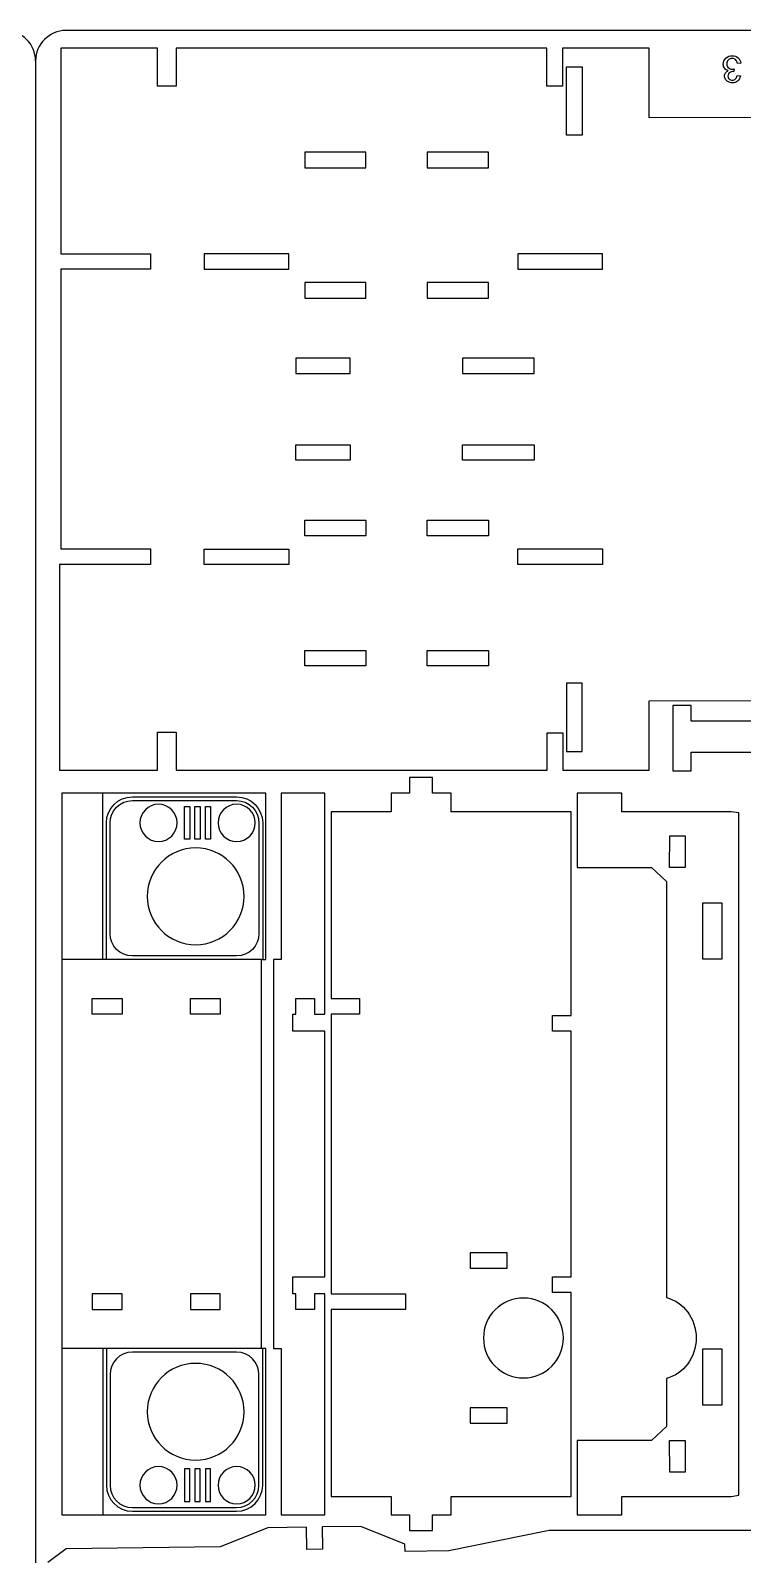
# Model space of a CAD drawing. Extents: x 460 to 1040, y 10 to 890.
# Drawn here: x 749.2 to 866.2, y 639.4 to 890 of the extents above; entities that cross this region are included whole.
import ezdxf

# ---------------------------------------------------------------- set-up
doc = ezdxf.new("R2010")
doc.units = 0
doc.layers.get('0').update_dxf_attribs({"linetype": 'CONTINUOUS'})

msp = doc.modelspace()

# ---------------------------------------------------------------- linework, layer by layer
at = {"color": 5}
for p, q in [((1035, 890.0002), (754.9999, 890.0002)), ((750, 885.0002), (750, 455.0001))]:
    msp.add_line(p, q, dxfattribs=at)
at = {"color": 3}
for p, q in [((770.0395, 887.083), (754.1609, 887.0831)), ((754.1609, 887.0831), (754.1609, 853.2782)), ((770.0395, 880.8648), (770.0395, 887.083)), ((834.0846, 887.0824), (773.0981, 887.083)), ((773.0981, 887.083), (773.0982, 880.8648)), ((834.0846, 880.8612), (834.0846, 887.0824)), ((850.9034, 887.0822), (836.6335, 887.0824)), ((836.6335, 887.0824), (836.6335, 880.8612)), ((850.9034, 875.6594), (850.9034, 887.0822)), ((773.0982, 880.8648), (770.0395, 880.8648)), ((836.6335, 880.8612), (834.0846, 880.8612)), ((868.4802, 875.6781), (850.9034, 875.6594)), ((754.1609, 853.2782), (768.8807, 853.2784)), ((768.8807, 853.2784), (768.8807, 850.7273)), ((768.8807, 850.7273), (754.1609, 850.7272)), ((754.1609, 850.7272), (754.1609, 804.7255)), ((754.1609, 804.7255), (768.8808, 804.7256)), ((768.8808, 804.7256), (768.8808, 802.1746)), ((768.8808, 802.1746), (753.9571, 802.1745)), ((753.9571, 802.1745), (753.9571, 768.3696)), ((850.901, 768.3693), (850.9036, 779.7633)), ((850.9036, 779.7633), (868.4829, 779.7817)), ((857.8234, 778.9646), (854.7637, 778.9646)), ((854.7637, 778.9646), (854.7637, 768.2556)), ((857.8234, 776.4168), (857.8234, 778.9646)), ((770.0396, 768.3695), (770.0396, 774.5867)), ((770.0396, 774.5867), (773.0982, 774.5867)), ((773.0982, 774.5867), (773.0982, 768.3695)), ((834.1217, 768.3693), (834.1217, 774.4886)), ((834.1217, 774.4886), (836.6708, 774.4886)), ((836.6708, 774.4886), (836.6708, 768.3693)), ((929.0195, 776.4168), (857.8234, 776.4168)), ((857.8234, 768.2556), (857.8234, 771.3151)), ((857.8234, 771.3151), (929.0195, 771.3151)), ((753.9571, 768.3696), (770.0396, 768.3695)), ((773.0982, 768.3695), (834.1217, 768.3693)), ((815.2539, 767.127), (811.5037, 767.127)), ((811.5037, 767.127), (811.5037, 764.5769)), ((815.2539, 764.5769), (815.2539, 767.127)), ((836.6708, 768.3693), (850.901, 768.3693)), ((854.7637, 768.2556), (857.8234, 768.2556)), ((761.0306, 764.5784), (754.2899, 764.5785)), ((754.2899, 764.5785), (754.2899, 737.1941)), ((787.8337, 764.5781), (761.0306, 764.5784)), ((787.8336, 737.1936), (787.8337, 764.5781)), ((797.5821, 764.5852), (790.3595, 764.5852)), ((790.3595, 764.5852), (790.3595, 737.2009)), ((797.5821, 728.2451), (797.5821, 764.5852)), ((811.5037, 764.5769), (808.4436, 764.5769)), ((808.4436, 764.5769), (808.4436, 761.5167)), ((818.314, 764.5769), (815.2539, 764.5769)), ((818.314, 761.5167), (818.314, 764.5769)), ((846.3848, 764.577), (839.0446, 764.577)), ((839.0446, 764.577), (839.0446, 752.3365)), ((846.3848, 761.5168), (846.3848, 764.577)), ((808.4436, 761.5167), (798.5832, 761.5167)), ((798.5832, 761.5167), (798.5832, 730.7755)), ((838.0446, 761.5167), (818.314, 761.5167)), ((838.0446, 727.9854), (838.0446, 761.5167)), ((864.3955, 761.5168), (846.3848, 761.5168)), ((865.6256, 761.3568), (864.3955, 761.5168)), ((865.6256, 649.0922), (865.6256, 761.3568)), ((839.0446, 752.3365), (851.285, 752.3365)), ((851.285, 752.3365), (853.7351, 750.0263)), ((853.7351, 750.0263), (853.7351, 681.6188)), ((754.2899, 737.1941), (754.2917, 737.1944)), ((754.2917, 737.1944), (754.2917, 673.2417)), ((787.1328, 673.2417), (787.1328, 737.1944)), ((787.1328, 737.1944), (787.1365, 737.1936)), ((787.1365, 737.1936), (787.3441, 737.1936)), ((787.3441, 737.1936), (787.8336, 737.1936)), ((790.3595, 737.2009), (789.1356, 737.2009)), ((789.1356, 737.2009), (789.1356, 673.253)), ((792.7993, 728.2451), (792.7993, 730.7968)), ((792.7993, 730.7968), (795.8591, 730.7968)), ((795.8591, 730.7968), (795.8591, 728.2451)), ((798.5832, 730.7755), (803.2434, 730.7755)), ((803.2434, 730.7755), (803.2434, 728.2254)), ((792.3193, 725.4414), (792.3193, 728.2451)), ((792.3193, 728.2451), (792.7993, 728.2451)), ((795.8591, 728.2451), (797.5821, 728.2451)), ((803.2434, 728.2254), (798.5832, 728.2254)), ((798.5832, 728.2254), (798.5832, 682.2235)), ((834.9846, 725.4352), (834.9846, 727.9854)), ((834.9846, 727.9854), (838.0446, 727.9854)), ((797.5821, 725.4414), (792.3193, 725.4414)), ((797.5821, 685.0125), (797.5821, 725.4414)), ((838.0446, 725.4352), (834.9846, 725.4352)), ((838.0446, 685.0036), (838.0446, 725.4352)), ((792.3193, 682.2197), (792.3193, 685.0125)), ((792.3193, 685.0125), (797.5821, 685.0125)), ((834.9846, 682.4535), (834.9846, 685.0036)), ((834.9846, 685.0036), (838.0446, 685.0036)), ((792.7993, 682.2197), (792.3193, 682.2197)), ((792.7993, 679.6751), (792.7993, 682.2197)), ((797.5821, 682.2267), (795.8591, 682.2267)), ((795.8591, 682.2267), (795.8591, 679.6751)), ((797.5821, 645.8687), (797.5821, 682.2267)), ((798.5832, 682.2235), (810.8437, 682.2235)), ((810.8437, 682.2235), (810.8437, 679.6734)), ((838.0446, 682.4535), (834.9846, 682.4535)), ((838.0446, 648.9221), (838.0446, 682.4535)), ((795.8591, 679.6751), (792.7993, 679.6751)), ((810.8437, 679.6734), (798.5832, 679.6734)), ((798.5832, 679.6734), (798.5832, 648.9221)), ((754.2894, 673.2463), (754.2892, 645.8621)), ((754.2917, 673.2417), (754.2894, 673.2463)), ((787.136, 673.246), (787.1328, 673.2417)), ((787.3436, 673.246), (787.136, 673.246)), ((787.3428, 673.2417), (787.3436, 673.246)), ((787.8329, 673.2417), (787.3428, 673.2417)), ((787.8329, 645.8606), (787.8329, 673.2417)), ((789.1356, 673.253), (790.3595, 673.253)), ((790.3595, 673.253), (790.3595, 645.8687)), ((853.7351, 668.3078), (853.7351, 660.4227)), ((853.7351, 660.4227), (851.285, 658.1026)), ((851.285, 658.1026), (839.0446, 658.1026)), ((839.0446, 658.1026), (839.0446, 645.8621)), ((798.5832, 648.9221), (808.4436, 648.9221)), ((808.4436, 648.9221), (808.4436, 645.862)), ((818.314, 645.862), (818.314, 648.9221)), ((818.314, 648.9221), (838.0446, 648.9221)), ((846.3848, 648.9222), (864.3955, 648.9222)), ((846.3848, 645.8621), (846.3848, 648.9222)), ((864.3955, 648.9222), (865.6256, 649.0922)), ((754.2892, 645.8621), (761.0299, 645.862)), ((761.0299, 645.862), (761.0319, 645.8606)), ((761.0319, 645.8606), (787.8329, 645.8606)), ((790.3595, 645.8687), (797.5821, 645.8687)), ((808.4436, 645.862), (811.5037, 645.862)), ((811.5037, 645.862), (811.5037, 643.3119)), ((815.2539, 645.862), (818.314, 645.862)), ((815.2539, 643.3119), (815.2539, 645.862)), ((839.0446, 645.8621), (846.3848, 645.8621)), ((788.2077, 643.7699), (780.3757, 640.6407)), ((794.5706, 643.8616), (788.2077, 643.7699)), ((794.6236, 640.2069), (794.5706, 643.8616)), ((803.4786, 643.9899), (797.1157, 643.8982)), ((797.1157, 643.8982), (797.1687, 640.2436)), ((810.741, 641.0782), (803.4786, 643.9899)), ((811.5037, 643.3119), (815.2539, 643.3119)), ((834.456, 643.2827), (817.9773, 639.9639)), ((959.1486, 643.2824), (834.456, 643.2827)), ((755.043, 640.2758), (752, 638.0269)), ((780.3757, 640.6407), (755.043, 640.2758)), ((797.1687, 640.2436), (794.6236, 640.2069)), ((810.7586, 639.8599), (810.741, 641.0782)), ((817.9773, 639.9639), (810.7586, 639.8599))]:
    msp.add_line(p, q, dxfattribs=at)
at = {"color": 7}
for p, q in [((837.3005, 884.0229), (839.8491, 884.023)), ((837.3005, 872.8044), (837.3005, 884.0229)), ((839.8491, 884.023), (839.8491, 872.8044)), ((839.8491, 872.8044), (837.3005, 872.8044)), ((804.3273, 869.9616), (794.2481, 869.9616)), ((794.2481, 869.9616), (794.2482, 867.4115)), ((804.3273, 867.4119), (804.3273, 869.9616)), ((824.4856, 869.9617), (814.4065, 869.9617)), ((814.4065, 869.9617), (814.4065, 867.4116)), ((824.4856, 867.412), (824.4856, 869.9617)), ((794.2482, 867.4115), (804.3273, 867.4119)), ((814.4065, 867.4116), (824.4856, 867.412)), ((791.65, 853.2943), (777.7391, 853.2941)), ((777.7391, 853.2941), (777.7391, 850.7252)), ((791.65, 850.7252), (791.65, 853.2943)), ((843.1959, 853.2946), (829.2849, 853.2944)), ((829.2849, 853.2944), (829.2849, 850.7253)), ((843.1959, 850.7254), (843.1959, 853.2946)), ((777.7391, 850.7252), (791.65, 850.7252)), ((829.2849, 850.7253), (843.1959, 850.7254)), ((804.3273, 848.5442), (794.2481, 848.5441)), ((794.2481, 848.5441), (794.2482, 845.9942)), ((804.3273, 845.9945), (804.3273, 848.5442)), ((824.4856, 848.5443), (814.4065, 848.5442)), ((814.4065, 848.5442), (814.4066, 845.9943)), ((824.4856, 845.9946), (824.4856, 848.5443)), ((794.2482, 845.9942), (804.3273, 845.9945)), ((814.4066, 845.9943), (824.4856, 845.9946)), ((801.7055, 836.125), (792.7675, 836.1249)), ((792.7675, 836.1249), (792.7675, 833.5753)), ((801.7055, 833.5753), (801.7055, 836.125)), ((831.9648, 836.1241), (820.1759, 836.1243)), ((820.1759, 836.1243), (820.1759, 833.5747)), ((831.9648, 833.5748), (831.9648, 836.1241)), ((792.7675, 833.5753), (801.7055, 833.5753)), ((820.1759, 833.5747), (831.9648, 833.5748)), ((792.7675, 819.3283), (792.7675, 821.878)), ((792.7675, 821.878), (801.7055, 821.878)), ((801.7055, 821.878), (801.7056, 819.3284)), ((820.1759, 819.3272), (820.1759, 821.8768)), ((820.1759, 821.8768), (831.9648, 821.8768)), ((831.9648, 821.8768), (831.9648, 819.327)), ((801.7056, 819.3284), (792.7675, 819.3283)), ((831.9648, 819.327), (820.1759, 819.3272)), ((794.2481, 806.9093), (794.2483, 809.4585)), ((794.2483, 809.4585), (804.3273, 809.4589)), ((804.3273, 809.4589), (804.3273, 806.9093)), ((814.4065, 806.9112), (814.4066, 809.4586)), ((814.4066, 809.4586), (824.4856, 809.459)), ((824.4856, 809.459), (824.4856, 806.9112)), ((777.7391, 802.1552), (777.7391, 804.7243)), ((777.7391, 804.7243), (791.6501, 804.7243)), ((791.6501, 804.7243), (791.6501, 802.1552)), ((804.3273, 806.9093), (794.2481, 806.9093)), ((824.4856, 806.9112), (814.4065, 806.9112)), ((829.2849, 802.1553), (829.2849, 804.7245)), ((829.2849, 804.7245), (843.1959, 804.7245)), ((843.1959, 804.7245), (843.196, 802.1554)), ((791.6501, 802.1552), (777.7391, 802.1552)), ((843.196, 802.1554), (829.2849, 802.1553)), ((794.2482, 785.4917), (794.2483, 788.0412)), ((794.2483, 788.0412), (804.3273, 788.0415)), ((804.3273, 788.0415), (804.3273, 785.4918)), ((814.4065, 785.4918), (814.4066, 788.0412)), ((814.4066, 788.0412), (824.4856, 788.0415)), ((824.4856, 788.0415), (824.4856, 785.4918)), ((804.3273, 785.4918), (794.2482, 785.4917)), ((824.4856, 785.4918), (814.4065, 785.4918)), ((839.8491, 782.6476), (837.3005, 782.6476)), ((837.3005, 782.6476), (837.3005, 771.429)), ((839.8491, 771.429), (839.8491, 782.6476)), ((837.3005, 771.429), (839.8491, 771.429)), ((774.4924, 756.9951), (774.4924, 762.3754)), ((774.4924, 762.3754), (775.3524, 762.3754)), ((775.3524, 762.3754), (775.3524, 756.9852)), ((776.2024, 756.9852), (776.2024, 762.3754)), ((776.2024, 762.3754), (777.0625, 762.3754)), ((777.0625, 762.3754), (777.0625, 756.9852)), ((777.9225, 756.9852), (777.9225, 762.3754)), ((777.9225, 762.3754), (778.7726, 762.3754)), ((778.7726, 762.3754), (778.7726, 756.9852)), ((775.3524, 756.9852), (774.4924, 756.9951)), ((777.0625, 756.9852), (776.2024, 756.9852)), ((778.7726, 756.9852), (777.9225, 756.9852)), ((854.2451, 752.3365), (854.2852, 757.5367)), ((854.2852, 757.5367), (856.8153, 757.5467)), ((856.8153, 757.5467), (856.8153, 752.3365)), ((856.8153, 752.3365), (854.2451, 752.3365)), ((859.7053, 746.5363), (862.8655, 746.5363)), ((859.7053, 737.2558), (859.7053, 746.5363)), ((862.8655, 746.5363), (862.8655, 737.2558)), ((862.8655, 737.2558), (859.7053, 737.2558)), ((759.3018, 728.224), (759.3018, 730.7741)), ((759.3018, 730.7741), (764.212, 730.7741)), ((764.212, 730.7741), (764.212, 728.224)), ((775.4624, 728.224), (775.4624, 730.7741)), ((775.4624, 730.7741), (780.3626, 730.7741)), ((780.3626, 730.7741), (780.3626, 728.224)), ((764.212, 728.224), (759.3018, 728.224)), ((780.3626, 728.224), (775.4624, 728.224)), ((827.5643, 688.9738), (821.444, 688.9738)), ((821.444, 688.9738), (821.444, 686.4337)), ((827.5643, 686.4337), (827.5643, 688.9738)), ((821.444, 686.4337), (827.5643, 686.4337)), ((764.212, 682.2221), (759.3018, 682.2221)), ((759.3018, 682.2221), (759.3018, 679.672)), ((764.212, 679.672), (764.212, 682.2221)), ((780.3626, 682.2221), (775.4624, 682.2221)), ((775.4624, 682.2221), (775.4624, 679.672)), ((780.3626, 679.672), (780.3626, 682.2221)), ((759.3018, 679.672), (764.212, 679.672)), ((775.4624, 679.672), (780.3626, 679.672)), ((859.7053, 673.1833), (862.8655, 673.1833)), ((859.7053, 663.9129), (859.7053, 673.1833)), ((862.8655, 673.1833), (862.8655, 663.9129)), ((827.5643, 663.5027), (821.444, 663.5027)), ((821.444, 663.5027), (821.444, 660.9527)), ((827.5643, 660.9527), (827.5643, 663.5027)), ((862.8655, 663.9129), (859.7053, 663.9129)), ((821.444, 660.9527), (827.5643, 660.9527)), ((854.2652, 652.9024), (854.2551, 658.1026)), ((854.2551, 658.1026), (856.8153, 658.1026)), ((856.8153, 658.1026), (856.8153, 652.9024)), ((775.3524, 653.4544), (774.4924, 653.4445)), ((774.4924, 653.4445), (774.4924, 648.0642)), ((775.3524, 648.0642), (775.3524, 653.4544)), ((776.2024, 653.4544), (776.2024, 648.0642)), ((777.0625, 653.4544), (776.2024, 653.4544)), ((777.0625, 648.0642), (777.0625, 653.4544)), ((778.7726, 653.4544), (777.9225, 653.4544)), ((777.9225, 653.4544), (777.9225, 648.0642)), ((778.7726, 648.0642), (778.7726, 653.4544)), ((856.8153, 652.9024), (854.2652, 652.9024)), ((774.4924, 648.0642), (775.3524, 648.0642)), ((776.2024, 648.0642), (777.0625, 648.0642)), ((777.9225, 648.0642), (778.7726, 648.0642))]:
    msp.add_line(p, q, dxfattribs=at)
at = {"color": 1}
for p, q in [((864.8878, 883.7034), (864.8277, 883.233)), ((865.3551, 882.6221), (865.8927, 882.5243)), ((865.9477, 884.6198), (865.4101, 884.5465)), ((761.0306, 737.1939), (761.0306, 764.5784)), ((765.922, 763.3554), (783.0627, 763.3554)), ((765.9263, 763.9663), (783.0605, 763.9663)), ((761.6426, 737.1939), (761.6427, 759.6827)), ((762.2519, 741.4745), (762.2519, 759.6853)), ((786.7328, 759.6853), (786.7328, 741.4745)), ((787.3441, 759.6827), (787.3441, 737.1936)), ((761.6426, 737.1939), (761.0306, 737.1939)), ((787.1365, 737.1936), (761.6426, 737.1939)), ((783.0627, 737.8044), (765.922, 737.8044)), ((761.6426, 673.2457), (761.0306, 673.2457)), ((761.0306, 673.2457), (761.0306, 645.8612)), ((787.1365, 673.246), (761.6426, 673.2457)), ((761.6426, 673.2457), (761.6427, 650.7569)), ((783.0627, 672.6352), (765.922, 672.6352)), ((787.3441, 650.7569), (787.3441, 673.246)), ((762.2519, 668.9651), (762.2519, 650.7543)), ((786.7328, 650.7543), (786.7328, 668.9651)), ((765.922, 647.0842), (783.0627, 647.0842)), ((765.9263, 646.4733), (783.0605, 646.4733))]:
    msp.add_line(p, q, dxfattribs=at)
at = {"color": 5}
for points in [[(750, 885.0002), (750, 887.7502), (747.7499, 890.0002), (745, 890.0002)], [(754.9999, 890.0002), (752.25, 890.0002), (750, 887.7502), (750, 885.0002)]]:
    msp.add_open_spline(points, degree=3, dxfattribs=at)
at = {"color": 1}
for points in [[(863.0825, 884.4833), (863.0825, 884.8652), (863.222, 885.19), (863.5, 885.4557)], [(863.5, 885.4557), (863.779, 885.7214), (864.1313, 885.8538), (864.5569, 885.8538)], [(863.9103, 885.1452), (863.7372, 884.97), (863.6507, 884.7532), (863.6507, 884.4945)], [(864.5528, 885.4078), (864.2983, 885.4078), (864.0834, 885.3203), (863.9103, 885.1452)], [(865.0965, 885.2062), (864.9489, 885.3406), (864.7676, 885.4078), (864.5528, 885.4078)], [(864.5569, 885.8538), (864.9407, 885.8538), (865.2594, 885.7388), (865.513, 885.5097)], [(865.4101, 884.5465), (865.348, 884.8519), (865.2442, 885.0718), (865.0965, 885.2062)], [(865.513, 885.5097), (865.7675, 885.2806), (865.9121, 884.9843), (865.9477, 884.6198)], [(863.2964, 883.7777), (863.1538, 883.9651), (863.0825, 884.2013), (863.0825, 884.4833)], [(863.8991, 883.4061), (863.6405, 883.4652), (863.4399, 883.5894), (863.2964, 883.7777)], [(863.2964, 882.5223), (863.2964, 882.7107), (863.3473, 882.8817), (863.4481, 883.0365)], [(863.4562, 881.9593), (863.3493, 882.1364), (863.2964, 882.3238), (863.2964, 882.5223)], [(863.4481, 883.0365), (863.5499, 883.1913), (863.7006, 883.3145), (863.8991, 883.4061)], [(863.6507, 884.4945), (863.6507, 884.2481), (863.7311, 884.0445), (863.893, 883.8836)], [(864.1211, 883.0599), (863.9378, 882.9408), (863.8462, 882.7575), (863.8462, 882.5101)], [(863.8462, 882.5101), (863.8462, 882.3136), (863.9134, 882.1507), (864.0468, 882.0214)], [(863.893, 883.8836), (864.0539, 883.7238), (864.2586, 883.6433), (864.508, 883.6433)], [(864.7412, 883.2391), (864.5111, 883.2391), (864.3054, 883.179), (864.1211, 883.0599)], [(864.508, 883.6433), (864.6098, 883.6433), (864.7361, 883.6637), (864.8878, 883.7034)], [(864.8277, 883.233), (864.7921, 883.2371), (864.7626, 883.2391), (864.7412, 883.2391)], [(865.0863, 882.0265), (865.2258, 882.1588), (865.3154, 882.3574), (865.3551, 882.6221)], [(865.8927, 882.5243), (865.8266, 882.1639), (865.6779, 881.8839), (865.4447, 881.6854)], [(863.9175, 881.5418), (863.7159, 881.6436), (863.5621, 881.7831), (863.4562, 881.9593)], [(864.5762, 881.3881), (864.338, 881.3881), (864.118, 881.439), (863.9175, 881.5418)], [(864.0468, 882.0214), (864.1802, 881.8921), (864.3522, 881.8279), (864.563, 881.8279)], [(864.563, 881.8279), (864.7727, 881.8279), (864.9468, 881.8941), (865.0863, 882.0265)], [(865.4447, 881.6854), (865.2126, 881.4868), (864.9224, 881.3881), (864.5762, 881.3881)], [(761.6427, 759.6827), (761.6427, 762.0387), (763.5703, 763.9663), (765.9263, 763.9663)], [(762.2519, 759.6853), (762.2519, 761.7039), (763.9034, 763.3554), (765.922, 763.3554)], [(783.0605, 763.9663), (785.4165, 763.9663), (787.3441, 762.0387), (787.3441, 759.6827)], [(783.0627, 763.3554), (785.0813, 763.3554), (786.7328, 761.7039), (786.7328, 759.6853)], [(765.922, 737.8044), (763.9034, 737.8044), (762.2519, 739.4559), (762.2519, 741.4745)], [(786.7328, 741.4745), (786.7328, 739.4559), (785.0813, 737.8044), (783.0627, 737.8044)], [(761.0306, 737.1939), (758.7837, 737.194), (756.5368, 737.194), (754.2899, 737.1941)], [(761.0306, 673.2457), (758.7837, 673.2456), (756.5368, 673.2456), (754.2899, 673.2455)], [(765.922, 672.6352), (763.9034, 672.6352), (762.2519, 670.9837), (762.2519, 668.9651)], [(786.7328, 668.9651), (786.7328, 670.9837), (785.0813, 672.6352), (783.0627, 672.6352)], [(761.6427, 650.7569), (761.6427, 648.4009), (763.5703, 646.4733), (765.9263, 646.4733)], [(762.2519, 650.7543), (762.2519, 648.7357), (763.9034, 647.0842), (765.922, 647.0842)], [(783.0605, 646.4733), (785.4165, 646.4733), (787.3441, 648.4009), (787.3441, 650.7569)], [(783.0627, 647.0842), (785.0813, 647.0842), (786.7328, 648.7357), (786.7328, 650.7543)]]:
    msp.add_open_spline(points, degree=3, dxfattribs=at)
at = {"color": 2}
for points in [[(770.2122, 762.7454), (768.5222, 762.7454), (767.1521, 761.3753), (767.1521, 759.6853)], [(773.2723, 759.6853), (773.2723, 761.3753), (771.9022, 762.7454), (770.2122, 762.7454)], [(783.0627, 762.7454), (781.3727, 762.7454), (780.0026, 761.3753), (780.0026, 759.6853)], [(786.1228, 759.6853), (786.1228, 761.3753), (784.7527, 762.7454), (783.0627, 762.7454)], [(767.1521, 759.6853), (767.1521, 757.9953), (768.5222, 756.6252), (770.2122, 756.6252)], [(770.2122, 756.6252), (771.9022, 756.6252), (773.2723, 757.9953), (773.2723, 759.6853)], [(780.0026, 759.6853), (780.0026, 757.9953), (781.3727, 756.6252), (783.0627, 756.6252)], [(783.0627, 756.6252), (784.7527, 756.6252), (786.1228, 757.9953), (786.1228, 759.6853)], [(776.3274, 755.5551), (771.9338, 755.5551), (768.3721, 751.9934), (768.3721, 747.5998)], [(784.2827, 747.5998), (784.2827, 751.9934), (780.721, 755.5551), (776.3274, 755.5551)], [(768.3721, 747.5998), (768.3721, 743.2062), (771.9338, 739.6445), (776.3274, 739.6445)], [(776.3274, 739.6445), (780.721, 739.6445), (784.2827, 743.2062), (784.2827, 747.5998)], [(776.3274, 670.7951), (771.9338, 670.7951), (768.3721, 667.2334), (768.3721, 662.8398)], [(784.2827, 662.8398), (784.2827, 667.2334), (780.721, 670.7951), (776.3274, 670.7951)], [(768.3721, 662.8398), (768.3721, 658.4462), (771.9338, 654.8845), (776.3274, 654.8845)], [(776.3274, 654.8845), (780.721, 654.8845), (784.2827, 658.4462), (784.2827, 662.8398)], [(770.2122, 653.8144), (768.5222, 653.8144), (767.1521, 652.4443), (767.1521, 650.7543)], [(773.2723, 650.7543), (773.2723, 652.4443), (771.9022, 653.8144), (770.2122, 653.8144)], [(783.0627, 653.8144), (781.3727, 653.8144), (780.0026, 652.4443), (780.0026, 650.7543)], [(786.1228, 650.7543), (786.1228, 652.4443), (784.7527, 653.8144), (783.0627, 653.8144)], [(767.1521, 650.7543), (767.1521, 649.0643), (768.5222, 647.6942), (770.2122, 647.6942)], [(770.2122, 647.6942), (771.9022, 647.6942), (773.2723, 649.0643), (773.2723, 650.7543)], [(780.0026, 650.7543), (780.0026, 649.0643), (781.3727, 647.6942), (783.0627, 647.6942)], [(783.0627, 647.6942), (784.7527, 647.6942), (786.1228, 649.0643), (786.1228, 650.7543)]]:
    msp.add_open_spline(points, degree=3, dxfattribs=at)
at = {"color": 7}
for points in [[(830.2194, 681.5435), (826.5935, 681.5435), (823.6542, 678.5996), (823.6542, 674.9682)], [(836.7846, 674.9682), (836.7846, 678.5996), (833.8453, 681.5435), (830.2194, 681.5435)], [(823.6542, 674.9682), (823.6542, 671.3368), (826.5935, 668.3929), (830.2194, 668.3929)], [(830.2194, 668.3929), (833.8453, 668.3929), (836.7846, 671.3368), (836.7846, 674.9682)]]:
    msp.add_open_spline(points, degree=3, dxfattribs=at)
at = {"color": 3}
for points in [[(853.7351, 681.6188), (856.5403, 680.8969), (858.6253, 678.1913), (858.6253, 674.9633)], [(858.6253, 674.9633), (858.6253, 671.7353), (856.5403, 669.0297), (853.7351, 668.3078)]]:
    msp.add_open_spline(points, degree=3, dxfattribs=at)

doc.saveas('drawing.dxf')
